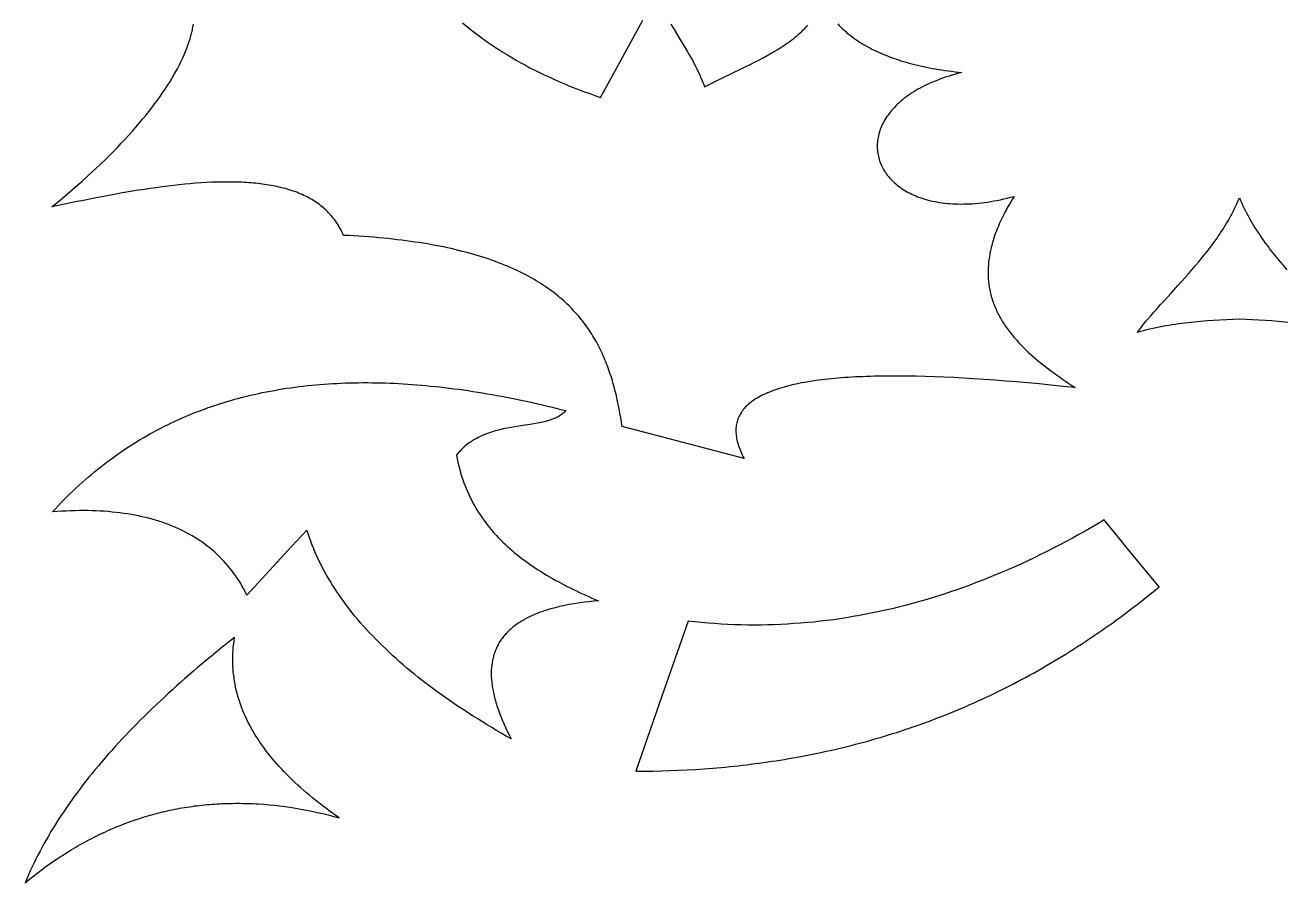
# Model space of a CAD drawing. Extents: x -4113 to -3113, y 1469 to 2469.
# Drawn here: x -3444.8 to -3314.8, y 2237.9 to 2326.2 of the extents above; entities that cross this region are included whole.
import ezdxf

# ---------------------------------------------------------------- set-up
doc = ezdxf.new("R2010")
doc.units = 0
doc.layers.add('PLAN_1', color=18, linetype='CONTINUOUS')

msp = doc.modelspace()

# ---------------------------------------------------------------- linework, layer by layer
at = {"layer": 'PLAN_1'}
for points in [[(-3361.09, 2326.37), (-3360.94, 2326.21), (-3360.79, 2326.06), (-3360.63, 2325.91), (-3360.47, 2325.75), (-3360.3, 2325.61), (-3360.13, 2325.46), (-3359.96, 2325.32), (-3359.78, 2325.17), (-3359.6, 2325.03), (-3359.41, 2324.9), (-3359.23, 2324.76), (-3359.03, 2324.63), (-3358.83, 2324.5), (-3358.63, 2324.38), (-3358.43, 2324.25), (-3358.22, 2324.13), (-3358, 2324.01), (-3357.78, 2323.89), (-3357.56, 2323.78), (-3357.33, 2323.66), (-3357.1, 2323.55), (-3356.87, 2323.45), (-3356.63, 2323.34), (-3356.39, 2323.24), (-3356.14, 2323.14), (-3355.89, 2323.04), (-3355.64, 2322.94), (-3355.38, 2322.85), (-3355.11, 2322.76), (-3354.85, 2322.67), (-3354.58, 2322.58), (-3354.3, 2322.5), (-3354.02, 2322.42), (-3353.74, 2322.34), (-3353.45, 2322.26), (-3353.16, 2322.19), (-3352.86, 2322.12), (-3352.57, 2322.05), (-3352.26, 2321.98), (-3351.95, 2321.91), (-3351.64, 2321.85), (-3351.33, 2321.79), (-3351.01, 2321.74), (-3350.68, 2321.68), (-3350.35, 2321.63), (-3350.02, 2321.58), (-3349.69, 2321.53), (-3349.35, 2321.49), (-3349, 2321.44), (-3348.65, 2321.4), (-3348.3, 2321.36), (-3348.63, 2321.28), (-3348.96, 2321.19), (-3349.28, 2321.1), (-3349.59, 2321), (-3349.9, 2320.91), (-3350.2, 2320.8), (-3350.49, 2320.7), (-3350.77, 2320.59), (-3351.05, 2320.48), (-3351.32, 2320.37), (-3351.59, 2320.25), (-3351.85, 2320.13), (-3352.1, 2320.01), (-3352.35, 2319.89), (-3352.58, 2319.76), (-3352.82, 2319.63), (-3353.04, 2319.5), (-3353.26, 2319.37), (-3353.47, 2319.23), (-3353.68, 2319.09), (-3353.88, 2318.95), (-3354.07, 2318.81), (-3354.26, 2318.67), (-3354.44, 2318.52), (-3354.62, 2318.37), (-3354.78, 2318.22), (-3354.95, 2318.07), (-3355.1, 2317.92), (-3355.25, 2317.77), (-3355.39, 2317.61), (-3355.53, 2317.45), (-3355.66, 2317.3), (-3355.79, 2317.14), (-3355.9, 2316.98), (-3356.02, 2316.82), (-3356.12, 2316.66), (-3356.22, 2316.49), (-3356.32, 2316.33), (-3356.4, 2316.17), (-3356.49, 2316), (-3356.56, 2315.84), (-3356.63, 2315.67), (-3356.7, 2315.51), (-3356.75, 2315.34), (-3356.81, 2315.18), (-3356.85, 2315.01), (-3356.89, 2314.85), (-3356.93, 2314.68), (-3356.96, 2314.52), (-3356.98, 2314.35), (-3357, 2314.19), (-3357.01, 2314.02), (-3357.02, 2313.86), (-3357.02, 2313.69), (-3357.01, 2313.53), (-3357, 2313.37), (-3356.98, 2313.21), (-3356.96, 2313.05), (-3356.93, 2312.89), (-3356.9, 2312.73), (-3356.86, 2312.57), (-3356.82, 2312.41), (-3356.77, 2312.26), (-3356.71, 2312.1), (-3356.65, 2311.95), (-3356.59, 2311.8), (-3356.51, 2311.65), (-3356.44, 2311.5), (-3356.36, 2311.36), (-3356.27, 2311.21), (-3356.18, 2311.07), (-3356.08, 2310.93), (-3355.98, 2310.79), (-3355.87, 2310.66), (-3355.75, 2310.52), (-3355.63, 2310.39), (-3355.51, 2310.26), (-3355.38, 2310.13), (-3355.25, 2310.01), (-3355.11, 2309.89), (-3354.96, 2309.77), (-3354.82, 2309.65), (-3354.66, 2309.54), (-3354.5, 2309.43), (-3354.34, 2309.32), (-3354.17, 2309.21), (-3354, 2309.11), (-3353.82, 2309.01), (-3353.63, 2308.92), (-3353.44, 2308.83), (-3353.25, 2308.74), (-3353.05, 2308.65), (-3352.85, 2308.57), (-3352.64, 2308.49), (-3352.43, 2308.42), (-3352.21, 2308.35), (-3351.99, 2308.28), (-3351.76, 2308.22), (-3351.53, 2308.16), (-3351.3, 2308.11), (-3351.06, 2308.06), (-3350.81, 2308.02), (-3350.56, 2307.97), (-3350.31, 2307.94), (-3350.05, 2307.91), (-3349.79, 2307.88), (-3349.52, 2307.86), (-3349.25, 2307.84), (-3348.97, 2307.82), (-3348.69, 2307.82), (-3348.41, 2307.81), (-3348.12, 2307.82), (-3347.82, 2307.82), (-3347.53, 2307.83), (-3347.22, 2307.85), (-3346.92, 2307.88), (-3346.61, 2307.9), (-3346.29, 2307.94), (-3345.97, 2307.98), (-3345.65, 2308.02), (-3345.32, 2308.07), (-3344.99, 2308.13), (-3344.66, 2308.19), (-3344.32, 2308.26), (-3343.97, 2308.34), (-3343.63, 2308.42), (-3343.27, 2308.51), (-3342.92, 2308.6), (-3343.06, 2308.37), (-3343.2, 2308.15), (-3343.33, 2307.92), (-3343.46, 2307.7), (-3343.59, 2307.48), (-3343.71, 2307.26), (-3343.82, 2307.04), (-3343.94, 2306.82), (-3344.05, 2306.61), (-3344.15, 2306.39), (-3344.25, 2306.18), (-3344.35, 2305.97), (-3344.44, 2305.76), (-3344.53, 2305.55), (-3344.62, 2305.34), (-3344.7, 2305.14), (-3344.78, 2304.94), (-3344.85, 2304.73), (-3344.92, 2304.53), (-3344.99, 2304.33), (-3345.05, 2304.14), (-3345.11, 2303.94), (-3345.17, 2303.75), (-3345.22, 2303.55), (-3345.27, 2303.36), (-3345.32, 2303.17), (-3345.36, 2302.98), (-3345.4, 2302.79), (-3345.43, 2302.6), (-3345.46, 2302.42), (-3345.49, 2302.24), (-3345.52, 2302.05), (-3345.54, 2301.87), (-3345.56, 2301.69), (-3345.57, 2301.51), (-3345.58, 2301.33), (-3345.59, 2301.16), (-3345.6, 2300.98), (-3345.6, 2300.81), (-3345.6, 2300.64), (-3345.59, 2300.46), (-3345.59, 2300.29), (-3345.58, 2300.12), (-3345.56, 2299.96), (-3345.55, 2299.79), (-3345.53, 2299.62), (-3345.51, 2299.46), (-3345.48, 2299.3), (-3345.46, 2299.13), (-3345.42, 2298.97), (-3345.39, 2298.81), (-3345.36, 2298.65), (-3345.32, 2298.5), (-3345.28, 2298.34), (-3345.23, 2298.18), (-3345.18, 2298.03), (-3345.14, 2297.87), (-3345.08, 2297.72), (-3345.03, 2297.57), (-3344.97, 2297.42), (-3344.91, 2297.27), (-3344.85, 2297.12), (-3344.78, 2296.97), (-3344.72, 2296.82), (-3344.65, 2296.68), (-3344.58, 2296.53), (-3344.5, 2296.39), (-3344.42, 2296.25), (-3344.35, 2296.1), (-3344.26, 2295.96), (-3344.18, 2295.82), (-3344.1, 2295.68), (-3344.01, 2295.54), (-3343.92, 2295.41), (-3343.83, 2295.27), (-3343.73, 2295.13), (-3343.64, 2295), (-3343.54, 2294.86), (-3343.44, 2294.73), (-3343.33, 2294.59), (-3343.12, 2294.33), (-3342.91, 2294.07), (-3342.68, 2293.81), (-3342.45, 2293.56), (-3342.21, 2293.3), (-3341.96, 2293.05), (-3341.71, 2292.81), (-3341.45, 2292.56), (-3341.18, 2292.32), (-3340.91, 2292.08), (-3340.64, 2291.84), (-3340.36, 2291.6), (-3340.07, 2291.37), (-3339.78, 2291.14), (-3339.48, 2290.91), (-3339.18, 2290.68), (-3338.87, 2290.45), (-3338.56, 2290.22), (-3338.25, 2290), (-3337.93, 2289.78), (-3337.62, 2289.56), (-3337.29, 2289.34), (-3336.97, 2289.12), (-3336.64, 2288.9), (-3337.89, 2289.03), (-3339.12, 2289.16), (-3340.32, 2289.28), (-3341.5, 2289.39), (-3342.66, 2289.49), (-3343.8, 2289.58), (-3344.91, 2289.67), (-3346, 2289.75), (-3347.07, 2289.82), (-3348.12, 2289.88), (-3349.14, 2289.93), (-3350.14, 2289.98), (-3351.11, 2290.02), (-3352.07, 2290.05), (-3353, 2290.07), (-3353.91, 2290.09), (-3354.79, 2290.1), (-3355.66, 2290.1), (-3356.08, 2290.09), (-3356.5, 2290.09), (-3356.91, 2290.08), (-3357.32, 2290.07), (-3357.72, 2290.06), (-3358.11, 2290.05), (-3358.5, 2290.03), (-3358.88, 2290.02), (-3359.26, 2290), (-3359.63, 2289.98), (-3360, 2289.95), (-3360.36, 2289.93), (-3360.71, 2289.9), (-3361.06, 2289.88), (-3361.4, 2289.84), (-3361.74, 2289.81), (-3362.07, 2289.78), (-3362.4, 2289.74), (-3362.72, 2289.7), (-3363.04, 2289.66), (-3363.34, 2289.62), (-3363.65, 2289.58), (-3363.95, 2289.53), (-3364.24, 2289.48), (-3364.52, 2289.43), (-3364.8, 2289.38), (-3365.08, 2289.33), (-3365.35, 2289.27), (-3365.61, 2289.21), (-3365.87, 2289.15), (-3366.12, 2289.09), (-3366.37, 2289.03), (-3366.61, 2288.96), (-3366.84, 2288.89), (-3367.07, 2288.82), (-3367.3, 2288.75), (-3367.51, 2288.68), (-3367.73, 2288.6), (-3367.93, 2288.52), (-3368.13, 2288.45), (-3368.33, 2288.36), (-3368.52, 2288.28), (-3368.7, 2288.2), (-3368.88, 2288.11), (-3369.05, 2288.02), (-3369.22, 2287.93), (-3369.38, 2287.83), (-3369.54, 2287.74), (-3369.69, 2287.64), (-3369.83, 2287.54), (-3369.97, 2287.44), (-3370.1, 2287.34), (-3370.23, 2287.23), (-3370.35, 2287.13), (-3370.46, 2287.02), (-3370.57, 2286.91), (-3370.68, 2286.79), (-3370.78, 2286.68), (-3370.87, 2286.56), (-3370.96, 2286.44), (-3371.04, 2286.32), (-3371.11, 2286.2), (-3371.18, 2286.08), (-3371.25, 2285.95), (-3371.3, 2285.82), (-3371.36, 2285.69), (-3371.4, 2285.56), (-3371.45, 2285.42), (-3371.48, 2285.29), (-3371.51, 2285.15), (-3371.54, 2285.01), (-3371.55, 2284.87), (-3371.57, 2284.72), (-3371.57, 2284.58), (-3371.58, 2284.43), (-3371.57, 2284.28), (-3371.56, 2284.13), (-3371.55, 2283.97), (-3371.53, 2283.82), (-3371.5, 2283.66), (-3371.47, 2283.5), (-3371.43, 2283.34), (-3371.38, 2283.17), (-3371.33, 2283.01), (-3371.28, 2282.84), (-3371.22, 2282.67), (-3371.15, 2282.5), (-3371.08, 2282.32), (-3371, 2282.15), (-3370.92, 2281.97), (-3370.83, 2281.79), (-3370.73, 2281.61), (-3383.29, 2284.89), (-3383.36, 2285.36), (-3383.44, 2285.81), (-3383.52, 2286.27), (-3383.6, 2286.73), (-3383.69, 2287.18), (-3383.79, 2287.63), (-3383.89, 2288.08), (-3384, 2288.53), (-3384.11, 2288.97), (-3384.17, 2289.19), (-3384.24, 2289.41), (-3384.3, 2289.63), (-3384.37, 2289.85), (-3384.44, 2290.07), (-3384.51, 2290.28), (-3384.58, 2290.5), (-3384.65, 2290.71), (-3384.73, 2290.93), (-3384.81, 2291.14), (-3384.89, 2291.35), (-3384.97, 2291.56), (-3385.06, 2291.77), (-3385.15, 2291.98), (-3385.24, 2292.19), (-3385.33, 2292.4), (-3385.43, 2292.6), (-3385.53, 2292.81), (-3385.63, 2293.01), (-3385.73, 2293.21), (-3385.84, 2293.42), (-3385.95, 2293.62), (-3386.06, 2293.82), (-3386.18, 2294.01), (-3386.3, 2294.21), (-3386.42, 2294.41), (-3386.54, 2294.6), (-3386.67, 2294.79), (-3386.8, 2294.99), (-3386.93, 2295.18), (-3387.07, 2295.37), (-3387.21, 2295.55), (-3387.35, 2295.74), (-3387.5, 2295.93), (-3387.65, 2296.11), (-3387.8, 2296.29), (-3387.96, 2296.47), (-3388.12, 2296.65), (-3388.29, 2296.83), (-3388.45, 2297.01), (-3388.63, 2297.18), (-3388.8, 2297.36), (-3388.98, 2297.53), (-3389.16, 2297.7), (-3389.35, 2297.87), (-3389.54, 2298.04), (-3389.73, 2298.2), (-3389.93, 2298.37), (-3390.14, 2298.53), (-3390.34, 2298.69), (-3390.55, 2298.85), (-3390.77, 2299.01), (-3390.99, 2299.16), (-3391.21, 2299.32), (-3391.44, 2299.47), (-3391.67, 2299.62), (-3391.91, 2299.77), (-3392.15, 2299.92), (-3392.4, 2300.06), (-3392.65, 2300.2), (-3392.9, 2300.35), (-3393.16, 2300.49), (-3393.42, 2300.62), (-3393.69, 2300.76), (-3393.97, 2300.89), (-3394.25, 2301.02), (-3394.53, 2301.15), (-3394.82, 2301.28), (-3395.11, 2301.41), (-3395.41, 2301.53), (-3395.71, 2301.65), (-3396.02, 2301.77), (-3396.34, 2301.89), (-3396.66, 2302), (-3396.98, 2302.12), (-3397.31, 2302.23), (-3397.64, 2302.34), (-3397.98, 2302.44), (-3398.33, 2302.55), (-3398.68, 2302.65), (-3399.04, 2302.75), (-3399.4, 2302.85), (-3399.77, 2302.94), (-3400.14, 2303.04), (-3400.52, 2303.13), (-3400.91, 2303.22), (-3401.3, 2303.3), (-3401.69, 2303.39), (-3402.1, 2303.47), (-3402.51, 2303.55), (-3402.92, 2303.62), (-3403.34, 2303.7), (-3403.77, 2303.77), (-3404.2, 2303.84), (-3404.64, 2303.9), (-3405.09, 2303.97), (-3405.54, 2304.03), (-3406, 2304.09), (-3406.46, 2304.14), (-3406.93, 2304.2), (-3407.41, 2304.25), (-3407.89, 2304.3), (-3408.38, 2304.34), (-3408.88, 2304.39), (-3409.38, 2304.43), (-3409.89, 2304.46), (-3410.41, 2304.5), (-3410.93, 2304.53), (-3411.46, 2304.56), (-3412, 2304.59), (-3412.08, 2304.76), (-3412.16, 2304.94), (-3412.25, 2305.11), (-3412.33, 2305.28), (-3412.43, 2305.44), (-3412.52, 2305.61), (-3412.62, 2305.76), (-3412.72, 2305.92), (-3412.83, 2306.07), (-3412.94, 2306.22), (-3413.05, 2306.36), (-3413.16, 2306.51), (-3413.28, 2306.64), (-3413.4, 2306.78), (-3413.53, 2306.91), (-3413.65, 2307.04), (-3413.78, 2307.17), (-3413.92, 2307.29), (-3414.05, 2307.41), (-3414.19, 2307.53), (-3414.34, 2307.64), (-3414.48, 2307.76), (-3414.63, 2307.86), (-3414.78, 2307.97), (-3414.94, 2308.07), (-3415.09, 2308.17), (-3415.25, 2308.27), (-3415.42, 2308.36), (-3415.58, 2308.45), (-3415.75, 2308.54), (-3415.92, 2308.63), (-3416.1, 2308.71), (-3416.27, 2308.79), (-3416.45, 2308.87), (-3416.63, 2308.94), (-3416.82, 2309.02), (-3417.01, 2309.09), (-3417.2, 2309.15), (-3417.39, 2309.22), (-3417.58, 2309.28), (-3417.78, 2309.34), (-3417.98, 2309.4), (-3418.18, 2309.45), (-3418.39, 2309.5), (-3418.6, 2309.55), (-3418.81, 2309.6), (-3419.02, 2309.65), (-3419.23, 2309.69), (-3419.45, 2309.73), (-3419.67, 2309.77), (-3419.89, 2309.8), (-3420.12, 2309.84), (-3420.34, 2309.87), (-3420.57, 2309.9), (-3420.8, 2309.92), (-3421.04, 2309.95), (-3421.27, 2309.97), (-3421.51, 2309.99), (-3421.75, 2310.01), (-3421.99, 2310.02), (-3422.23, 2310.04), (-3422.48, 2310.05), (-3422.73, 2310.06), (-3422.98, 2310.07), (-3423.48, 2310.08), (-3423.99, 2310.08), (-3424.51, 2310.08), (-3425.04, 2310.06), (-3425.58, 2310.05), (-3426.12, 2310.02), (-3426.67, 2309.99), (-3427.22, 2309.95), (-3427.79, 2309.9), (-3428.35, 2309.85), (-3428.93, 2309.79), (-3429.51, 2309.73), (-3430.09, 2309.66), (-3430.68, 2309.58), (-3431.28, 2309.5), (-3431.88, 2309.42), (-3432.49, 2309.32), (-3433.1, 2309.23), (-3433.72, 2309.13), (-3434.34, 2309.03), (-3434.96, 2308.92), (-3435.59, 2308.81), (-3436.22, 2308.69), (-3436.86, 2308.57), (-3437.5, 2308.45), (-3438.14, 2308.32), (-3438.79, 2308.19), (-3439.44, 2308.06), (-3440.74, 2307.79), (-3442.06, 2307.51), (-3441.5, 2307.96), (-3440.96, 2308.41), (-3440.42, 2308.86), (-3439.9, 2309.31), (-3439.39, 2309.75), (-3438.89, 2310.2), (-3438.4, 2310.64), (-3437.92, 2311.08), (-3437.46, 2311.51), (-3437, 2311.95), (-3436.56, 2312.38), (-3436.12, 2312.81), (-3435.7, 2313.23), (-3435.29, 2313.65), (-3434.89, 2314.07), (-3434.49, 2314.49), (-3434.11, 2314.91), (-3433.74, 2315.32), (-3433.39, 2315.73), (-3433.04, 2316.13), (-3432.7, 2316.54), (-3432.37, 2316.94), (-3432.06, 2317.33), (-3431.75, 2317.73), (-3431.46, 2318.12), (-3431.17, 2318.5), (-3430.9, 2318.89), (-3430.63, 2319.27), (-3430.38, 2319.64), (-3430.14, 2320.02), (-3429.9, 2320.38), (-3429.68, 2320.75), (-3429.47, 2321.11), (-3429.27, 2321.47), (-3429.08, 2321.82), (-3428.9, 2322.17), (-3428.72, 2322.52), (-3428.56, 2322.86), (-3428.41, 2323.2), (-3428.27, 2323.53), (-3428.14, 2323.86), (-3428.02, 2324.19), (-3427.96, 2324.35), (-3427.91, 2324.51), (-3427.86, 2324.67), (-3427.81, 2324.83), (-3427.76, 2324.98), (-3427.72, 2325.14), (-3427.68, 2325.29), (-3427.64, 2325.45), (-3427.6, 2325.6), (-3427.57, 2325.75), (-3427.54, 2325.9), (-3427.51, 2326.05), (-3427.48, 2326.2), (-3427.46, 2326.34)], [(-3399.74, 2326.48), (-3399.35, 2326.16), (-3398.95, 2325.84), (-3398.55, 2325.52), (-3398.14, 2325.21), (-3397.73, 2324.9), (-3397.31, 2324.6), (-3396.88, 2324.31), (-3396.45, 2324.02), (-3396.01, 2323.73), (-3395.57, 2323.45), (-3395.12, 2323.17), (-3394.66, 2322.9), (-3394.2, 2322.63), (-3393.74, 2322.37), (-3393.26, 2322.11), (-3392.79, 2321.86), (-3392.3, 2321.61), (-3391.82, 2321.37), (-3391.32, 2321.13), (-3390.82, 2320.9), (-3390.32, 2320.67), (-3389.81, 2320.44), (-3389.29, 2320.22), (-3388.77, 2320), (-3388.25, 2319.79), (-3387.71, 2319.59), (-3387.18, 2319.38), (-3386.63, 2319.19), (-3386.09, 2318.99), (-3385.53, 2318.8), (-3382.62, 2324.1), (-3381.16, 2326.74)], [(-3378.28, 2326.36), (-3378.11, 2326.07), (-3377.94, 2325.78), (-3377.6, 2325.21), (-3377.25, 2324.64), (-3376.9, 2324.06), (-3376.56, 2323.49), (-3376.39, 2323.2), (-3376.23, 2322.91), (-3376.06, 2322.62), (-3375.9, 2322.32), (-3375.75, 2322.03), (-3375.59, 2321.73), (-3375.45, 2321.43), (-3375.3, 2321.13), (-3375.17, 2320.82), (-3375.04, 2320.51), (-3374.92, 2320.2), (-3374.86, 2320.04), (-3374.8, 2319.88), (-3374.32, 2320.13), (-3373.85, 2320.37), (-3373.37, 2320.61), (-3372.89, 2320.84), (-3371.95, 2321.3), (-3371.02, 2321.74), (-3370.56, 2321.97), (-3370.11, 2322.19), (-3369.66, 2322.42), (-3369.22, 2322.64), (-3368.78, 2322.87), (-3368.35, 2323.1), (-3367.93, 2323.34), (-3367.73, 2323.46), (-3367.52, 2323.58), (-3367.32, 2323.7), (-3367.12, 2323.83), (-3366.93, 2323.95), (-3366.73, 2324.08), (-3366.54, 2324.21), (-3366.35, 2324.34), (-3366.16, 2324.47), (-3365.98, 2324.6), (-3365.8, 2324.74), (-3365.62, 2324.88), (-3365.45, 2325.02), (-3365.28, 2325.16), (-3365.11, 2325.31), (-3364.95, 2325.45), (-3364.79, 2325.6), (-3364.63, 2325.76), (-3364.48, 2325.91), (-3364.33, 2326.07), (-3364.18, 2326.23)], [(-3314.72, 2295.62), (-3315.05, 2295.66), (-3315.38, 2295.69), (-3315.71, 2295.72), (-3316.36, 2295.77), (-3317.03, 2295.81), (-3317.69, 2295.85), (-3318.36, 2295.89), (-3319.03, 2295.91), (-3319.7, 2295.94), (-3320.38, 2295.91), (-3321.05, 2295.89), (-3321.72, 2295.85), (-3322.38, 2295.81), (-3323.04, 2295.77), (-3323.7, 2295.72), (-3324.03, 2295.69), (-3324.36, 2295.66), (-3324.69, 2295.62), (-3325.01, 2295.59), (-3325.34, 2295.55), (-3325.67, 2295.51), (-3326, 2295.46), (-3326.32, 2295.42), (-3326.65, 2295.37), (-3326.98, 2295.31), (-3327.3, 2295.26), (-3327.63, 2295.2), (-3327.96, 2295.13), (-3328.28, 2295.07), (-3328.61, 2294.99), (-3328.93, 2294.92), (-3329.26, 2294.84), (-3329.59, 2294.76), (-3329.91, 2294.67), (-3330.24, 2294.57), (-3330.08, 2294.79), (-3329.91, 2295), (-3329.57, 2295.43), (-3329.23, 2295.85), (-3328.88, 2296.26), (-3328.53, 2296.66), (-3328.18, 2297.07), (-3327.82, 2297.47), (-3327.47, 2297.86), (-3326.75, 2298.65), (-3326.03, 2299.44), (-3325.67, 2299.84), (-3325.31, 2300.23), (-3324.95, 2300.63), (-3324.6, 2301.03), (-3324.25, 2301.44), (-3323.9, 2301.85), (-3323.56, 2302.26), (-3323.22, 2302.68), (-3323.05, 2302.89), (-3322.89, 2303.11), (-3322.72, 2303.33), (-3322.56, 2303.54), (-3322.4, 2303.76), (-3322.24, 2303.99), (-3322.08, 2304.21), (-3321.92, 2304.44), (-3321.77, 2304.67), (-3321.61, 2304.9), (-3321.46, 2305.13), (-3321.31, 2305.37), (-3321.16, 2305.61), (-3321.02, 2305.85), (-3320.88, 2306.1), (-3320.74, 2306.34), (-3320.6, 2306.59), (-3320.46, 2306.85), (-3320.33, 2307.11), (-3320.2, 2307.37), (-3320.07, 2307.63), (-3319.95, 2307.9), (-3319.82, 2308.17), (-3319.7, 2308.44), (-3319.58, 2308.17), (-3319.46, 2307.9), (-3319.34, 2307.63), (-3319.21, 2307.37), (-3319.08, 2307.11), (-3318.95, 2306.85), (-3318.81, 2306.59), (-3318.67, 2306.34), (-3318.53, 2306.1), (-3318.39, 2305.85), (-3318.25, 2305.61), (-3318.1, 2305.37), (-3317.95, 2305.13), (-3317.8, 2304.9), (-3317.65, 2304.67), (-3317.49, 2304.44), (-3317.34, 2304.21), (-3317.18, 2303.99), (-3317.02, 2303.76), (-3316.86, 2303.54), (-3316.69, 2303.33), (-3316.53, 2303.11), (-3316.36, 2302.89), (-3316.19, 2302.68), (-3315.85, 2302.26), (-3315.51, 2301.85), (-3315.16, 2301.44), (-3314.81, 2301.03)]]:
    msp.add_lwpolyline(points, dxfattribs=at)
for points in [[(-3389.08, 2286.53), (-3389.19, 2286.42), (-3389.3, 2286.32), (-3389.41, 2286.23), (-3389.54, 2286.14), (-3389.66, 2286.05), (-3389.79, 2285.97), (-3389.93, 2285.9), (-3390.07, 2285.82), (-3390.21, 2285.76), (-3390.36, 2285.7), (-3390.51, 2285.64), (-3390.67, 2285.58), (-3390.82, 2285.53), (-3390.99, 2285.48), (-3391.15, 2285.43), (-3391.32, 2285.39), (-3391.49, 2285.35), (-3391.67, 2285.31), (-3391.84, 2285.28), (-3392.02, 2285.24), (-3392.39, 2285.17), (-3392.77, 2285.11), (-3393.54, 2285), (-3393.94, 2284.94), (-3394.34, 2284.87), (-3394.74, 2284.81), (-3395.14, 2284.73), (-3395.34, 2284.69), (-3395.55, 2284.65), (-3395.75, 2284.6), (-3395.95, 2284.55), (-3396.15, 2284.5), (-3396.36, 2284.45), (-3396.56, 2284.39), (-3396.76, 2284.33), (-3396.95, 2284.26), (-3397.15, 2284.19), (-3397.35, 2284.12), (-3397.55, 2284.04), (-3397.74, 2283.95), (-3397.93, 2283.86), (-3398.12, 2283.77), (-3398.31, 2283.67), (-3398.5, 2283.56), (-3398.68, 2283.45), (-3398.86, 2283.33), (-3399.04, 2283.21), (-3399.22, 2283.07), (-3399.39, 2282.93), (-3399.57, 2282.79), (-3399.73, 2282.63), (-3399.9, 2282.47), (-3400.06, 2282.3), (-3400.14, 2282.22), (-3400.22, 2282.13), (-3400.3, 2282.04), (-3400.37, 2281.94), (-3400.3, 2281.57), (-3400.22, 2281.2), (-3400.13, 2280.83), (-3400.03, 2280.48), (-3399.93, 2280.12), (-3399.83, 2279.78), (-3399.71, 2279.44), (-3399.59, 2279.1), (-3399.47, 2278.78), (-3399.34, 2278.45), (-3399.2, 2278.13), (-3399.06, 2277.82), (-3398.91, 2277.51), (-3398.75, 2277.21), (-3398.59, 2276.91), (-3398.43, 2276.62), (-3398.26, 2276.33), (-3398.08, 2276.05), (-3397.9, 2275.77), (-3397.72, 2275.5), (-3397.52, 2275.23), (-3397.33, 2274.96), (-3397.13, 2274.7), (-3396.92, 2274.45), (-3396.71, 2274.19), (-3396.5, 2273.95), (-3396.28, 2273.7), (-3396.05, 2273.46), (-3395.83, 2273.23), (-3395.59, 2273), (-3395.36, 2272.77), (-3395.12, 2272.55), (-3394.87, 2272.33), (-3394.62, 2272.11), (-3394.37, 2271.9), (-3394.11, 2271.69), (-3393.85, 2271.48), (-3393.59, 2271.28), (-3393.32, 2271.08), (-3393.05, 2270.89), (-3392.78, 2270.69), (-3392.5, 2270.5), (-3392.22, 2270.32), (-3391.94, 2270.13), (-3391.65, 2269.95), (-3391.36, 2269.77), (-3391.07, 2269.59), (-3390.77, 2269.42), (-3390.48, 2269.25), (-3390.18, 2269.08), (-3389.87, 2268.92), (-3389.57, 2268.75), (-3389.26, 2268.59), (-3388.95, 2268.43), (-3388.64, 2268.27), (-3388.32, 2268.12), (-3388.01, 2267.96), (-3387.69, 2267.81), (-3387.37, 2267.66), (-3387.05, 2267.51), (-3386.72, 2267.37), (-3386.4, 2267.22), (-3385.74, 2266.93), (-3386.23, 2266.89), (-3386.71, 2266.84), (-3387.17, 2266.79), (-3387.63, 2266.73), (-3388.07, 2266.66), (-3388.5, 2266.59), (-3388.93, 2266.52), (-3389.34, 2266.43), (-3389.74, 2266.35), (-3389.93, 2266.3), (-3390.12, 2266.25), (-3390.31, 2266.2), (-3390.5, 2266.15), (-3390.69, 2266.1), (-3390.87, 2266.05), (-3391.05, 2265.99), (-3391.22, 2265.94), (-3391.4, 2265.88), (-3391.57, 2265.82), (-3391.74, 2265.76), (-3391.9, 2265.7), (-3392.06, 2265.63), (-3392.22, 2265.57), (-3392.38, 2265.5), (-3392.53, 2265.44), (-3392.69, 2265.37), (-3392.84, 2265.3), (-3392.98, 2265.23), (-3393.12, 2265.15), (-3393.27, 2265.08), (-3393.4, 2265), (-3393.54, 2264.92), (-3393.67, 2264.84), (-3393.8, 2264.76), (-3393.93, 2264.68), (-3394.05, 2264.6), (-3394.17, 2264.51), (-3394.29, 2264.43), (-3394.41, 2264.34), (-3394.52, 2264.25), (-3394.63, 2264.16), (-3394.74, 2264.07), (-3394.84, 2263.98), (-3394.94, 2263.88), (-3395.04, 2263.79), (-3395.14, 2263.69), (-3395.23, 2263.59), (-3395.32, 2263.49), (-3395.41, 2263.39), (-3395.5, 2263.28), (-3395.58, 2263.18), (-3395.66, 2263.07), (-3395.74, 2262.97), (-3395.81, 2262.86), (-3395.88, 2262.75), (-3395.95, 2262.64), (-3396.02, 2262.52), (-3396.08, 2262.41), (-3396.14, 2262.29), (-3396.2, 2262.17), (-3396.25, 2262.06), (-3396.31, 2261.93), (-3396.35, 2261.81), (-3396.4, 2261.69), (-3396.45, 2261.57), (-3396.49, 2261.44), (-3396.53, 2261.31), (-3396.56, 2261.18), (-3396.59, 2261.05), (-3396.62, 2260.92), (-3396.65, 2260.79), (-3396.68, 2260.65), (-3396.7, 2260.52), (-3396.72, 2260.38), (-3396.73, 2260.24), (-3396.75, 2260.1), (-3396.76, 2259.96), (-3396.77, 2259.82), (-3396.77, 2259.67), (-3396.77, 2259.53), (-3396.77, 2259.38), (-3396.77, 2259.23), (-3396.77, 2259.08), (-3396.76, 2258.93), (-3396.75, 2258.78), (-3396.73, 2258.62), (-3396.72, 2258.47), (-3396.7, 2258.31), (-3396.67, 2258.15), (-3396.65, 2257.99), (-3396.62, 2257.83), (-3396.59, 2257.66), (-3396.56, 2257.5), (-3396.52, 2257.33), (-3396.48, 2257.17), (-3396.44, 2257), (-3396.4, 2256.83), (-3396.35, 2256.66), (-3396.3, 2256.48), (-3396.25, 2256.31), (-3396.19, 2256.13), (-3396.13, 2255.96), (-3396.07, 2255.78), (-3396.01, 2255.6), (-3395.94, 2255.42), (-3395.88, 2255.23), (-3395.8, 2255.05), (-3395.73, 2254.86), (-3395.65, 2254.68), (-3395.49, 2254.3), (-3395.31, 2253.91), (-3395.13, 2253.52), (-3394.93, 2253.13), (-3394.73, 2252.73), (-3395.23, 2253.01), (-3395.74, 2253.3), (-3396.23, 2253.59), (-3396.72, 2253.89), (-3397.21, 2254.18), (-3397.69, 2254.47), (-3398.17, 2254.77), (-3398.64, 2255.07), (-3399.11, 2255.37), (-3399.57, 2255.67), (-3400.03, 2255.97), (-3400.48, 2256.27), (-3400.92, 2256.58), (-3401.36, 2256.88), (-3401.8, 2257.19), (-3402.23, 2257.5), (-3402.65, 2257.81), (-3403.07, 2258.12), (-3403.48, 2258.43), (-3403.89, 2258.75), (-3404.29, 2259.06), (-3404.69, 2259.38), (-3405.08, 2259.7), (-3405.46, 2260.02), (-3405.84, 2260.34), (-3406.22, 2260.67), (-3406.58, 2260.99), (-3406.94, 2261.32), (-3407.3, 2261.65), (-3407.65, 2261.98), (-3407.99, 2262.31), (-3408.33, 2262.65), (-3408.66, 2262.98), (-3408.99, 2263.32), (-3409.31, 2263.66), (-3409.62, 2264), (-3409.93, 2264.34), (-3410.23, 2264.68), (-3410.53, 2265.03), (-3410.82, 2265.37), (-3411.1, 2265.72), (-3411.37, 2266.07), (-3411.64, 2266.42), (-3411.91, 2266.78), (-3412.16, 2267.13), (-3412.42, 2267.49), (-3412.66, 2267.85), (-3412.9, 2268.21), (-3413.13, 2268.57), (-3413.35, 2268.94), (-3413.57, 2269.3), (-3413.78, 2269.67), (-3413.98, 2270.04), (-3414.18, 2270.41), (-3414.37, 2270.79), (-3414.56, 2271.16), (-3414.73, 2271.54), (-3414.9, 2271.92), (-3415.07, 2272.3), (-3415.22, 2272.68), (-3415.37, 2273.07), (-3415.51, 2273.45), (-3415.65, 2273.84), (-3415.78, 2274.23), (-3417.32, 2272.56), (-3418.86, 2270.88), (-3421.94, 2267.54), (-3422.09, 2267.84), (-3422.25, 2268.14), (-3422.42, 2268.43), (-3422.59, 2268.71), (-3422.76, 2268.99), (-3422.94, 2269.27), (-3423.13, 2269.54), (-3423.32, 2269.8), (-3423.51, 2270.06), (-3423.71, 2270.31), (-3423.92, 2270.56), (-3424.13, 2270.8), (-3424.34, 2271.04), (-3424.56, 2271.27), (-3424.79, 2271.5), (-3425.02, 2271.72), (-3425.25, 2271.94), (-3425.49, 2272.15), (-3425.74, 2272.35), (-3425.99, 2272.55), (-3426.24, 2272.75), (-3426.5, 2272.94), (-3426.77, 2273.12), (-3427.04, 2273.3), (-3427.31, 2273.47), (-3427.6, 2273.64), (-3427.88, 2273.81), (-3428.17, 2273.96), (-3428.47, 2274.12), (-3428.77, 2274.26), (-3429.07, 2274.4), (-3429.38, 2274.54), (-3429.7, 2274.67), (-3430.02, 2274.8), (-3430.34, 2274.92), (-3430.67, 2275.03), (-3431.01, 2275.14), (-3431.35, 2275.25), (-3431.7, 2275.35), (-3432.05, 2275.44), (-3432.4, 2275.53), (-3432.76, 2275.61), (-3433.13, 2275.69), (-3433.5, 2275.76), (-3433.87, 2275.83), (-3434.25, 2275.89), (-3434.64, 2275.95), (-3435.03, 2276), (-3435.43, 2276.05), (-3435.83, 2276.09), (-3436.23, 2276.13), (-3436.64, 2276.16), (-3437.06, 2276.18), (-3437.48, 2276.2), (-3437.9, 2276.22), (-3438.33, 2276.23), (-3438.77, 2276.23), (-3439.21, 2276.23), (-3439.66, 2276.22), (-3440.11, 2276.21), (-3440.56, 2276.19), (-3441.02, 2276.17), (-3441.49, 2276.14), (-3441.96, 2276.11), (-3441.67, 2276.43), (-3441.37, 2276.75), (-3441.07, 2277.06), (-3440.77, 2277.37), (-3440.47, 2277.68), (-3440.16, 2277.98), (-3439.85, 2278.27), (-3439.54, 2278.57), (-3439.23, 2278.85), (-3438.92, 2279.14), (-3438.6, 2279.42), (-3438.29, 2279.69), (-3437.97, 2279.97), (-3437.65, 2280.23), (-3437.32, 2280.5), (-3437, 2280.76), (-3436.67, 2281.01), (-3436.34, 2281.26), (-3436.01, 2281.51), (-3435.67, 2281.75), (-3435.34, 2281.99), (-3435, 2282.23), (-3434.66, 2282.46), (-3434.32, 2282.69), (-3433.98, 2282.91), (-3433.63, 2283.13), (-3433.29, 2283.35), (-3432.94, 2283.56), (-3432.58, 2283.76), (-3432.23, 2283.97), (-3431.88, 2284.17), (-3431.52, 2284.36), (-3431.16, 2284.55), (-3430.8, 2284.74), (-3430.44, 2284.93), (-3430.07, 2285.11), (-3429.71, 2285.28), (-3429.34, 2285.46), (-3428.97, 2285.62), (-3428.6, 2285.79), (-3428.22, 2285.95), (-3427.85, 2286.11), (-3427.47, 2286.26), (-3427.09, 2286.41), (-3426.71, 2286.56), (-3426.32, 2286.7), (-3425.94, 2286.84), (-3425.55, 2286.97), (-3425.16, 2287.1), (-3424.77, 2287.23), (-3424.38, 2287.35), (-3423.99, 2287.47), (-3423.59, 2287.59), (-3423.19, 2287.7), (-3422.79, 2287.81), (-3422.39, 2287.91), (-3421.99, 2288.02), (-3421.58, 2288.11), (-3421.17, 2288.21), (-3420.77, 2288.3), (-3420.36, 2288.39), (-3419.94, 2288.47), (-3419.53, 2288.55), (-3419.11, 2288.62), (-3418.7, 2288.7), (-3418.28, 2288.77), (-3417.86, 2288.83), (-3417.43, 2288.89), (-3417.01, 2288.95), (-3416.58, 2289.01), (-3416.15, 2289.06), (-3415.72, 2289.11), (-3415.29, 2289.15), (-3414.86, 2289.19), (-3414.43, 2289.23), (-3413.99, 2289.26), (-3413.55, 2289.29), (-3413.11, 2289.32), (-3412.67, 2289.34), (-3412.23, 2289.36), (-3411.78, 2289.38), (-3411.33, 2289.39), (-3410.89, 2289.4), (-3410.44, 2289.41), (-3409.99, 2289.42), (-3409.53, 2289.42), (-3409.08, 2289.41), (-3408.62, 2289.41), (-3408.16, 2289.4), (-3407.7, 2289.38), (-3407.24, 2289.37), (-3406.78, 2289.35), (-3406.31, 2289.32), (-3405.85, 2289.3), (-3405.38, 2289.27), (-3404.91, 2289.23), (-3404.44, 2289.2), (-3403.97, 2289.16), (-3403.49, 2289.12), (-3403.02, 2289.07), (-3402.54, 2289.02), (-3402.06, 2288.97), (-3401.58, 2288.91), (-3401.1, 2288.86), (-3400.62, 2288.79), (-3400.13, 2288.73), (-3399.64, 2288.66), (-3399.16, 2288.59), (-3398.67, 2288.52), (-3398.17, 2288.44), (-3397.68, 2288.36), (-3397.19, 2288.28), (-3396.69, 2288.19), (-3396.19, 2288.1), (-3395.7, 2288.01), (-3395.2, 2287.91), (-3394.69, 2287.81), (-3394.19, 2287.71), (-3393.69, 2287.61), (-3393.18, 2287.5), (-3392.67, 2287.39), (-3392.16, 2287.27), (-3391.65, 2287.16), (-3391.14, 2287.04), (-3390.63, 2286.92), (-3390.11, 2286.79), (-3389.6, 2286.66)], [(-3376.5, 2264.84), (-3379.2, 2257.11), (-3381.89, 2249.39), (-3381.01, 2249.39), (-3380.12, 2249.41), (-3379.24, 2249.43), (-3378.36, 2249.45), (-3377.48, 2249.49), (-3376.6, 2249.53), (-3375.72, 2249.58), (-3375.28, 2249.61), (-3374.84, 2249.64), (-3374.4, 2249.67), (-3373.96, 2249.71), (-3373.53, 2249.74), (-3373.09, 2249.78), (-3372.65, 2249.82), (-3372.21, 2249.87), (-3371.78, 2249.91), (-3371.34, 2249.96), (-3370.91, 2250.01), (-3370.47, 2250.06), (-3370.03, 2250.11), (-3369.6, 2250.17), (-3369.17, 2250.22), (-3368.73, 2250.28), (-3368.3, 2250.34), (-3367.86, 2250.41), (-3367.43, 2250.47), (-3367, 2250.54), (-3366.56, 2250.61), (-3366.13, 2250.69), (-3365.7, 2250.76), (-3365.27, 2250.84), (-3364.84, 2250.92), (-3364.41, 2251), (-3363.98, 2251.08), (-3363.55, 2251.17), (-3363.12, 2251.26), (-3362.69, 2251.35), (-3362.26, 2251.44), (-3361.83, 2251.54), (-3361.4, 2251.64), (-3360.97, 2251.74), (-3360.54, 2251.84), (-3360.11, 2251.94), (-3359.69, 2252.05), (-3359.26, 2252.16), (-3358.83, 2252.27), (-3358.41, 2252.39), (-3357.98, 2252.5), (-3357.56, 2252.62), (-3357.13, 2252.75), (-3356.71, 2252.87), (-3356.28, 2253), (-3355.86, 2253.13), (-3355.44, 2253.26), (-3355.01, 2253.39), (-3354.59, 2253.53), (-3354.17, 2253.67), (-3353.74, 2253.81), (-3353.32, 2253.96), (-3352.9, 2254.1), (-3352.48, 2254.25), (-3352.06, 2254.41), (-3351.64, 2254.56), (-3351.22, 2254.72), (-3350.8, 2254.88), (-3350.38, 2255.04), (-3349.96, 2255.21), (-3349.54, 2255.37), (-3349.13, 2255.54), (-3348.71, 2255.72), (-3348.29, 2255.89), (-3347.88, 2256.07), (-3347.46, 2256.25), (-3347.04, 2256.44), (-3346.63, 2256.63), (-3346.21, 2256.82), (-3345.8, 2257.01), (-3345.38, 2257.2), (-3344.97, 2257.4), (-3344.56, 2257.6), (-3344.14, 2257.81), (-3343.73, 2258.01), (-3343.32, 2258.22), (-3342.91, 2258.43), (-3342.5, 2258.65), (-3342.09, 2258.87), (-3341.67, 2259.09), (-3341.26, 2259.31), (-3340.86, 2259.54), (-3340.45, 2259.77), (-3340.04, 2260), (-3339.63, 2260.23), (-3339.22, 2260.47), (-3338.81, 2260.71), (-3338.41, 2260.96), (-3338, 2261.2), (-3337.59, 2261.45), (-3337.19, 2261.71), (-3336.78, 2261.96), (-3336.38, 2262.22), (-3335.97, 2262.48), (-3335.57, 2262.75), (-3335.17, 2263.02), (-3334.76, 2263.29), (-3334.36, 2263.56), (-3333.96, 2263.84), (-3333.56, 2264.12), (-3333.16, 2264.4), (-3332.75, 2264.69), (-3332.35, 2264.98), (-3331.95, 2265.27), (-3331.56, 2265.57), (-3331.16, 2265.87), (-3330.76, 2266.17), (-3330.36, 2266.47), (-3329.96, 2266.78), (-3329.57, 2267.09), (-3329.17, 2267.41), (-3328.77, 2267.73), (-3328.38, 2268.05), (-3327.98, 2268.37), (-3330.81, 2271.82), (-3333.63, 2275.27), (-3334.28, 2274.88), (-3334.94, 2274.5), (-3335.59, 2274.12), (-3336.25, 2273.76), (-3336.91, 2273.4), (-3337.56, 2273.04), (-3338.22, 2272.7), (-3338.88, 2272.36), (-3339.54, 2272.02), (-3340.2, 2271.7), (-3340.86, 2271.38), (-3341.51, 2271.07), (-3342.17, 2270.76), (-3342.84, 2270.46), (-3343.5, 2270.17), (-3344.16, 2269.88), (-3344.82, 2269.61), (-3345.48, 2269.34), (-3346.15, 2269.07), (-3346.81, 2268.82), (-3347.47, 2268.57), (-3348.14, 2268.32), (-3348.8, 2268.09), (-3349.47, 2267.86), (-3350.13, 2267.64), (-3350.8, 2267.43), (-3351.47, 2267.22), (-3352.13, 2267.02), (-3352.8, 2266.83), (-3353.47, 2266.64), (-3354.14, 2266.47), (-3354.81, 2266.3), (-3355.48, 2266.13), (-3356.15, 2265.98), (-3356.82, 2265.83), (-3357.49, 2265.69), (-3358.16, 2265.56), (-3358.84, 2265.43), (-3359.51, 2265.31), (-3360.18, 2265.2), (-3360.86, 2265.1), (-3361.53, 2265), (-3362.2, 2264.92), (-3362.88, 2264.83), (-3363.56, 2264.76), (-3364.23, 2264.7), (-3364.91, 2264.64), (-3365.59, 2264.59), (-3366.27, 2264.55), (-3366.94, 2264.51), (-3367.62, 2264.48), (-3368.3, 2264.46), (-3368.98, 2264.45), (-3369.66, 2264.45), (-3370.34, 2264.45), (-3371.03, 2264.46), (-3371.71, 2264.48), (-3372.39, 2264.51), (-3373.08, 2264.55), (-3373.76, 2264.59), (-3374.44, 2264.64), (-3375.13, 2264.7), (-3375.81, 2264.77)], [(-3423.22, 2263.17), (-3423.71, 2262.78), (-3424.19, 2262.4), (-3424.66, 2262.02), (-3425.14, 2261.63), (-3425.61, 2261.25), (-3426.07, 2260.86), (-3426.53, 2260.48), (-3426.99, 2260.1), (-3427.44, 2259.71), (-3427.89, 2259.32), (-3428.33, 2258.94), (-3428.77, 2258.55), (-3429.2, 2258.17), (-3429.63, 2257.78), (-3430.06, 2257.39), (-3430.48, 2257), (-3430.89, 2256.61), (-3431.3, 2256.23), (-3431.71, 2255.84), (-3432.11, 2255.45), (-3432.51, 2255.06), (-3432.9, 2254.67), (-3433.29, 2254.28), (-3433.68, 2253.89), (-3434.06, 2253.5), (-3434.43, 2253.1), (-3434.8, 2252.71), (-3435.16, 2252.32), (-3435.52, 2251.93), (-3435.88, 2251.53), (-3436.23, 2251.14), (-3436.57, 2250.75), (-3436.91, 2250.35), (-3437.24, 2249.96), (-3437.57, 2249.56), (-3437.9, 2249.17), (-3438.22, 2248.77), (-3438.53, 2248.37), (-3438.84, 2247.98), (-3439.14, 2247.58), (-3439.44, 2247.18), (-3439.73, 2246.78), (-3440.02, 2246.38), (-3440.3, 2245.98), (-3440.58, 2245.58), (-3440.85, 2245.18), (-3441.12, 2244.78), (-3441.38, 2244.38), (-3441.63, 2243.98), (-3441.88, 2243.58), (-3442.13, 2243.18), (-3442.37, 2242.77), (-3442.6, 2242.37), (-3442.83, 2241.97), (-3443.05, 2241.56), (-3443.26, 2241.16), (-3443.48, 2240.75), (-3443.68, 2240.34), (-3443.88, 2239.94), (-3444.07, 2239.53), (-3444.26, 2239.12), (-3444.44, 2238.72), (-3444.62, 2238.31), (-3444.78, 2237.9), (-3444.34, 2238.26), (-3443.9, 2238.61), (-3443.45, 2238.96), (-3443, 2239.3), (-3442.55, 2239.63), (-3442.1, 2239.95), (-3441.65, 2240.26), (-3441.19, 2240.56), (-3440.73, 2240.86), (-3440.27, 2241.15), (-3440.04, 2241.29), (-3439.81, 2241.43), (-3439.58, 2241.56), (-3439.35, 2241.7), (-3439.11, 2241.83), (-3438.88, 2241.96), (-3438.65, 2242.09), (-3438.41, 2242.22), (-3438.18, 2242.34), (-3437.94, 2242.47), (-3437.7, 2242.59), (-3437.47, 2242.7), (-3437.23, 2242.82), (-3436.99, 2242.94), (-3436.76, 2243.05), (-3436.52, 2243.16), (-3436.28, 2243.27), (-3436.04, 2243.37), (-3435.8, 2243.48), (-3435.56, 2243.58), (-3435.32, 2243.68), (-3435.08, 2243.78), (-3434.83, 2243.87), (-3434.59, 2243.97), (-3434.35, 2244.06), (-3434.11, 2244.15), (-3433.86, 2244.24), (-3433.62, 2244.32), (-3433.37, 2244.41), (-3433.13, 2244.49), (-3432.88, 2244.57), (-3432.64, 2244.65), (-3432.39, 2244.72), (-3432.14, 2244.79), (-3431.89, 2244.87), (-3431.64, 2244.94), (-3431.4, 2245), (-3431.15, 2245.07), (-3430.9, 2245.13), (-3430.65, 2245.19), (-3430.39, 2245.25), (-3430.14, 2245.31), (-3429.89, 2245.37), (-3429.64, 2245.42), (-3429.39, 2245.47), (-3429.13, 2245.52), (-3428.88, 2245.57), (-3428.62, 2245.61), (-3428.37, 2245.65), (-3428.11, 2245.69), (-3427.86, 2245.73), (-3427.6, 2245.77), (-3427.34, 2245.81), (-3427.09, 2245.84), (-3426.83, 2245.87), (-3426.57, 2245.9), (-3426.31, 2245.92), (-3426.05, 2245.95), (-3425.79, 2245.97), (-3425.53, 2245.99), (-3425.27, 2246.01), (-3425.01, 2246.03), (-3424.75, 2246.04), (-3424.48, 2246.05), (-3424.22, 2246.07), (-3423.96, 2246.07), (-3423.69, 2246.08), (-3423.43, 2246.08), (-3423.16, 2246.09), (-3422.9, 2246.09), (-3422.63, 2246.09), (-3422.37, 2246.08), (-3422.1, 2246.08), (-3421.83, 2246.07), (-3421.56, 2246.06), (-3421.3, 2246.05), (-3421.03, 2246.03), (-3420.76, 2246.02), (-3420.22, 2245.98), (-3419.67, 2245.93), (-3419.13, 2245.88), (-3418.58, 2245.81), (-3418.03, 2245.74), (-3417.48, 2245.67), (-3416.93, 2245.58), (-3416.38, 2245.48), (-3415.82, 2245.38), (-3415.26, 2245.27), (-3414.7, 2245.15), (-3414.14, 2245.02), (-3413.57, 2244.89), (-3413.01, 2244.74), (-3412.44, 2244.59), (-3412.8, 2244.84), (-3413.16, 2245.1), (-3413.51, 2245.36), (-3413.85, 2245.61), (-3414.19, 2245.87), (-3414.53, 2246.13), (-3414.86, 2246.39), (-3415.18, 2246.65), (-3415.5, 2246.91), (-3415.81, 2247.18), (-3416.11, 2247.44), (-3416.42, 2247.71), (-3416.71, 2247.97), (-3417, 2248.24), (-3417.28, 2248.51), (-3417.56, 2248.78), (-3417.83, 2249.05), (-3418.1, 2249.32), (-3418.36, 2249.6), (-3418.61, 2249.87), (-3418.86, 2250.15), (-3419.1, 2250.42), (-3419.33, 2250.7), (-3419.56, 2250.98), (-3419.79, 2251.26), (-3420, 2251.54), (-3420.21, 2251.82), (-3420.42, 2252.11), (-3420.61, 2252.39), (-3420.8, 2252.68), (-3420.99, 2252.96), (-3421.17, 2253.25), (-3421.34, 2253.54), (-3421.5, 2253.83), (-3421.66, 2254.12), (-3421.82, 2254.42), (-3421.96, 2254.71), (-3422.1, 2255.01), (-3422.23, 2255.31), (-3422.36, 2255.6), (-3422.47, 2255.9), (-3422.59, 2256.2), (-3422.69, 2256.51), (-3422.79, 2256.81), (-3422.88, 2257.12), (-3422.96, 2257.42), (-3423.04, 2257.73), (-3423.11, 2258.04), (-3423.17, 2258.35), (-3423.22, 2258.66), (-3423.27, 2258.97), (-3423.31, 2259.29), (-3423.35, 2259.6), (-3423.37, 2259.92), (-3423.39, 2260.24), (-3423.4, 2260.56), (-3423.41, 2260.88), (-3423.4, 2261.2), (-3423.39, 2261.52), (-3423.37, 2261.85), (-3423.35, 2262.18), (-3423.31, 2262.5), (-3423.27, 2262.83)]]:
    msp.add_lwpolyline(points, close=True, dxfattribs=at)

doc.saveas('drawing.dxf')
